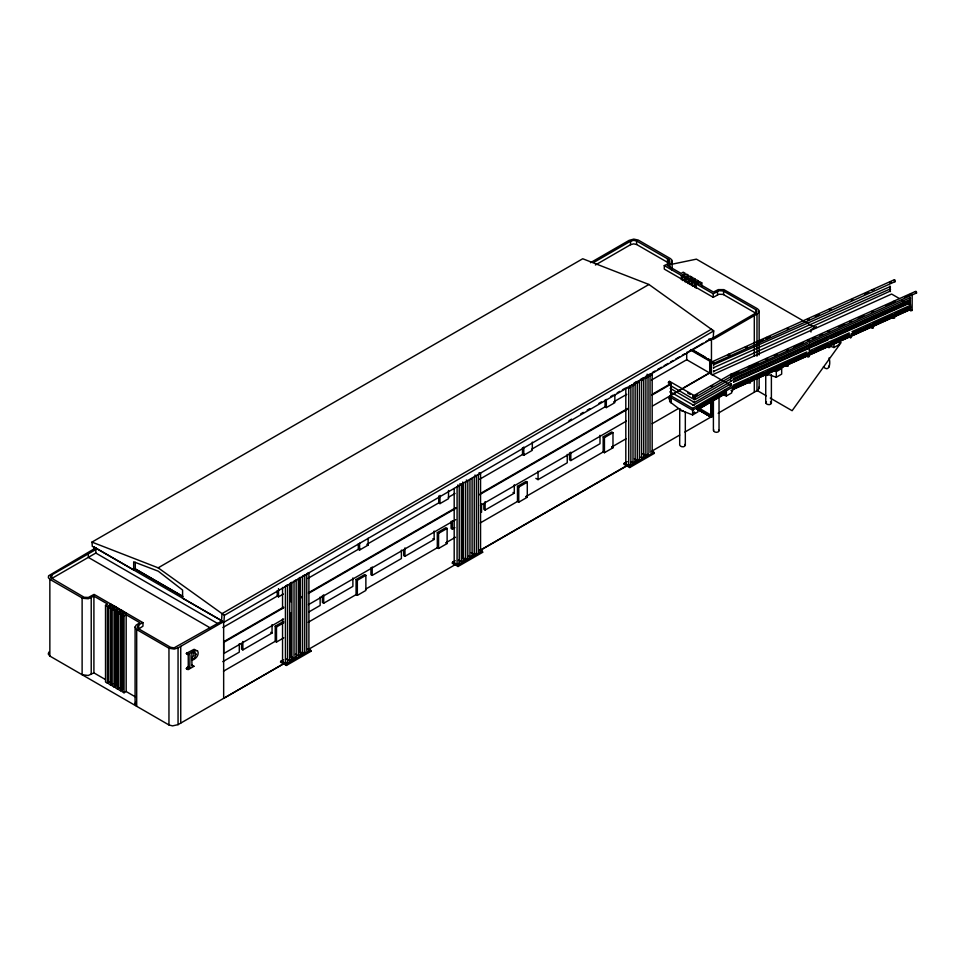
<?xml version="1.0" encoding="UTF-8"?>
<svg xmlns="http://www.w3.org/2000/svg" width="965" height="965" viewBox="0 0 965 965"><rect width="100%" height="100%" fill="white"/><g stroke="black" fill="none" stroke-linecap="round" stroke-linejoin="round"><path stroke-width="1.45" d="M482.174 551.28L457.953 565.237L457.941 566.564L482.621 552.33A1.291 1.049 -5.9 0 0 482.174 551.28L480.413 550.255M310.995 651.291A1.291 1.049 -5.9 0 0 310.525 650.229L307.859 648.649L310.537 650.217L286.316 664.185L286.303 665.512L310.971 651.291L308.125 649.638M629.819 467.482L623.909 464.322A1.267 1.025 -5.9 0 1 624.271 463.309L629.638 466.276L629.602 467.615L654.282 453.381A1.291 1.049 -5.9 0 0 653.836 452.332L652.087 451.306M457.965 565.357L452.597 562.257A1.267 1.025 -5.9 0 0 452.235 563.27L458.158 566.443M286.328 664.306L280.948 661.206A1.267 1.025 -5.9 0 0 280.586 662.219L286.521 665.392M893.952 280.441L895.001 280.019L895.231 281.563L714.052 363.166M710.083 329.982L222.047 613.631L221.516 620.579L223.868 622.268L224.399 615.32L713.714 330.923L711.362 329.234M223.868 622.268L713.183 337.871L713.714 330.923M670.856 388.34L670.168 388.292M685.319 412.236L685.319 445.239C684.728 447.579 680.409 447.157 679.686 445.046L679.746 408.629M719.034 396.47L719.034 430.752C718.611 433.394 712.484 432.477 713.69 429.763M771.385 374.48L771.385 403.081C771.011 406.072 763.858 404.335 766.451 401.778M829.032 357.955C830.841 362.9 829.333 372.864 823.398 366.796M915.399 291.828L916.316 291.514L916.617 292.938L732.158 375.795M590.471 262.709L629.108 240.369L633.776 239.115L638.215 240.044L670.53 258.668C674.463 260.815 670.024 264.929 667.31 265.472L681.097 273.421L683.244 272.178L685.15 273.276L681.399 275.447L681.399 279.766M696.127 288.258L696.127 283.939L699.878 281.768L701.784 282.866L699.637 284.108L713.425 292.045L718.274 289.621L723.931 289.633L757.525 308.812L759.021 310.416L758.828 312.334L756.982 314.059L713.063 339.451L713.063 337.859M759.141 377.568L759.141 388.099L758.092 389.993L718.129 413.261M191.613 665.295L193.796 666.393L188.078 669.686L186.402 668.721L188.259 665.995L188.247 653.8M186.402 668.299L188.078 669.264L189.791 667.647L189.984 655.91L189.719 654.258L188.078 654.704L186.402 653.317L194.122 649.3L196.39 650.531M135.088 626.997L136.692 629.554L136.692 706.296L135.088 704.209L135.088 626.997L136.149 625.103L139.937 622.751L126.174 614.802L124.027 616.032L122.121 614.934L125.884 612.775M135.088 703.726L135.727 702.291M730.879 374.878L731.928 374.275M747.296 347.159L746.524 347.738M809.152 340.404L807.512 341.14M809.285 340.705L809.285 356.531L807.982 357.11L807.343 356.23M830.033 331.272L828.465 331.791M872.119 289.983L873.904 289.56M912.142 294.361L910.864 295.097L910.405 294.084M912.178 294.518L912.142 310.489L910.622 310.863L910.405 309.91M910.007 299.645L910.345 300.694L910.007 299.645L733.352 378.666M669.372 382.719C670.808 379.378 666.465 383.527 669.191 382.912M693.328 401.633L693.34 402.453M48.889 652.063L48.25 653.993L49.854 656.067L168.959 724.956L172.554 725.885L178.055 724.643L283.71 663.727M137.44 629.783L142.965 626.164L142.965 622.654L94.088 594.38L88.346 597.444L84.136 597.263L50.626 577.637L50.47 576.37L51.833 574.899L95.825 549.543L94.268 548.795L48.576 575.803L48.371 577.721L49.854 579.326L82.725 598.288L88.237 598.746L93.907 596.129L107.67 604.09L105.523 605.332L105.523 682.062L107.417 683.16L109.564 681.929M767.694 338.208L766.68 338.655M731.024 390.391L731.928 391.295L732.833 390.391M786.596 328.631L788.501 328.486L787.597 329.391M786.33 349.812L787.85 349.451M830.949 309.801L830.214 310.223M849.683 337.087L850.587 337.991L851.492 337.087M894.82 302.057L894.085 302.491M670.168 391.657L670.784 391.633L670.241 392.405M693.389 405.288L692.774 405.312L693.328 404.528M909.983 302.443L910.369 303.493L909.983 302.443L733.34 381.682M915.652 291.358L731.458 374.046L731.265 374.975M191.818 657.961L193.905 655.356L193.977 651.58M910.345 300.694L732.411 380.306M693.328 396.277L693.799 397.278L695.065 396.543M809.249 319.644L807.331 319.499L809.08 318.92M850.889 299.693L852.541 299.572M889.585 282.299L891.226 282.166M893.071 317.304C891.781 319.065 896.606 318.028 894.085 317.147M693.328 398.581L693.328 399.546M692.846 396.205L693.799 398.05L732.363 375.819L732.423 374.589L731.41 373.974L692.846 396.205L693.799 398.05M731.41 373.974L731.217 374.878M711.868 361.875C710.626 364.842 714.908 363.093 711.868 361.875L894.278 279.753M51.447 578.674L95.825 553.054L218.018 623.728M142.965 622.654C141.493 623.318 134.798 626.116 138.297 628.625L170.564 647.286L174.086 647.877L220.623 621.725L222.047 622.546L222.047 620.953L182.59 598.179L182.59 590.061L158.236 571.183L133.677 561.811L133.677 569.929L135.281 569.012L182.916 596.503M94.667 547.348L92.338 546.431L91.952 542.101L582.727 258.753L648.938 284.482L712.821 330.283M594.114 262.239L630.543 241.19L633.643 240.357L636.598 240.973L668.926 259.597C672.436 262.106 665.754 264.917 664.282 265.58L664.282 269.09L713.244 297.317L718.973 294.253L723.195 294.422L755.921 313.251L755.921 309.741L723.195 290.911L718.973 290.73L713.244 293.794L713.244 297.317M595.417 265.001L630.543 244.7L633.643 243.868L636.598 244.483L669.276 263.349M91.952 542.101L158.163 567.83L648.938 284.482M105.523 605.332L107.417 606.43L111.168 604.259M112.881 683.847L110.734 685.09L108.84 683.992L108.84 607.25L112.591 605.091M114.304 607.938L112.881 607.118L114.304 607.938L115.921 607.009L114.485 606.189L112.881 607.118L112.881 609.989M108.84 607.25L110.734 608.348L114.497 606.189M684.728 281.684L684.728 277.365L686.332 276.436L687.755 277.257L686.151 278.185L686.151 282.504M684.728 277.365L688.467 275.194L686.573 274.096L682.822 276.267L682.822 280.586M117.633 609.856L116.21 609.036L116.21 685.765L114.063 687.008L112.157 685.91L112.157 609.168L115.921 607.009M686.151 278.185L689.903 276.014L691.796 277.112L691.796 280.115M112.157 609.168L114.063 610.266L117.814 608.107M691.796 277.112L688.045 279.283L688.045 283.601M119.527 687.695L117.38 688.926L115.486 687.828L115.486 611.098L119.238 608.927M120.951 611.774L119.527 610.954L120.951 611.774L122.555 610.845L121.132 610.025L119.527 610.954L119.527 613.837M115.486 611.098L117.38 612.196L121.132 610.025M692.991 280.272L694.414 281.092L692.991 280.272L691.374 281.189L691.374 285.519M689.48 284.422L689.48 280.103L693.232 277.932L695.126 279.03L691.374 281.201L692.81 282.021L692.81 286.34M124.268 613.704L122.845 612.871L122.845 689.613L120.697 690.844L118.804 689.746L118.804 613.016L122.555 610.845M692.81 282.021L696.549 279.85L698.455 280.948L698.455 283.951M118.804 613.016L120.697 614.114L124.461 611.943M698.455 280.948L694.703 283.119L694.703 287.437M82.121 597.998L82.121 674.728L88.237 675.476L93.907 672.87L105.161 679.384M568.964 420.668L571.569 419.16M580.689 413.889L583.294 412.381M587.202 410.125L589.808 408.629M598.939 403.358L601.545 401.85M610.664 396.591L613.27 395.083M617.178 392.827L619.783 391.32M622.389 389.812L624.994 388.316M634.114 383.045L636.719 381.537M640.639 379.281L643.245 377.773M645.85 376.278L649.759 374.022M652.364 372.514L654.97 371.006M657.575 369.498L661.483 367.243M664.089 365.747L667.997 363.479M670.603 361.984L673.208 360.476M675.814 358.968L679.722 356.712M682.327 355.204L684.933 353.709M687.55 352.201L703.183 343.178M705.789 341.67L709.697 339.415M136.692 629.554L168.959 648.215L174.231 649.083L178.055 647.901L222.047 622.546M459.231 564.199L459.231 485.878L457.084 487.12L457.084 565.442L454.189 563.777L454.189 488.459M459.871 483.767L461.379 484.635L463.526 483.405L463.526 561.726M467.808 480.932L465.673 482.162L465.673 560.496L467.808 559.254L467.808 480.932L466.312 480.063M476.396 552.8L476.396 475.986L474.249 477.217L474.249 555.551M480.558 551.908L480.558 473.586L478.411 474.816L478.411 553.15M627.202 387.279L628.71 388.147L630.857 386.917L630.857 465.239M631.496 384.806L633.004 385.674L635.151 384.432L635.151 462.766M637.298 383.202L639.445 381.959L639.445 460.293L637.298 461.523L635.368 460.414L637.31 461.535L637.298 383.202L635.79 382.333M640.085 379.86L641.592 380.729L643.739 379.486L643.739 457.82M644.379 377.387L645.875 378.256L648.022 377.013L648.022 455.335M648.54 374.987L650.036 375.855L652.183 374.613L652.183 451.439M222.879 627.503L277.594 595.912M307.811 578.469L359.68 548.53M439.159 502.644L366.845 544.381L368.111 545.116L368.111 538.253M448.279 497.373L455.046 493.465M479.545 479.316L523.85 453.743M531.667 449.232L605.923 406.349M613.595 401.935L626.78 394.323M651.459 380.065L686.706 359.716L709.709 372.997L711 372.948L711 361.067L691.121 349.583M277.257 590.628L277.257 596.117L278.523 596.84L283.396 594.03M358.317 543.826L358.317 549.314L359.583 550.05L368.111 545.116M438.725 496.034L438.725 502.898L439.98 503.621L448.52 498.688L448.52 490.461M522.511 447.651L522.511 454.515L523.778 455.251L532.318 450.317L532.318 442.091M605.055 400.005L605.055 406.856L606.322 407.592L614.85 402.658L614.85 394.432M186.402 653.739L187.572 653.196M186.402 653.317L188.078 654.282L194.568 650.651L197.535 650.7C199.791 654.644 195.762 659.324 191.878 660.289L191.951 665.91L193.796 665.971M122.121 614.934L122.121 691.676L124.027 692.774L126.174 691.531L136.174 697.321M283.674 607.082L223.723 641.689L223.723 653.57L283.674 618.963M299.307 598.047L301.912 596.539M308.438 592.775L455.685 507.759M480.449 493.465L627.708 408.448M652.461 394.154L670.711 383.624L671.314 403.286M223.651 642.437L283.686 607.769M299.343 598.722L301.961 597.214M308.486 593.451L455.963 508.302M479.46 494.743L628.251 408.834M651.737 395.276L671.314 383.974M186.402 668.721L188.694 667.406M671.58 394.721L675.488 392.466M678.081 390.97L680.687 389.462M683.28 387.966L709.287 372.948L730.384 385.131M308.438 604.669L455.685 519.653M480.449 505.358L626.406 421.09M652.461 406.048L709.709 372.997L709.709 361.103L690.542 350.042M283.807 637.817L276.497 642.051L275.23 641.315L275.23 626.225L283.77 621.291M356.073 579.555L364.613 574.621L365.868 575.357L365.868 590.447L357.34 595.369L356.073 594.645L356.073 579.555L357.34 580.279L365.868 575.357M437.314 547.734L437.314 532.644L445.854 527.71L447.121 528.446L447.121 543.536L438.58 548.47L437.314 547.734L365.542 589.181M517.481 486.36L526.021 481.426L527.288 482.162L527.288 497.252L518.748 502.186L517.481 501.45L517.481 486.36L518.748 487.096L527.288 482.162M603.185 436.88L611.714 431.958L612.98 432.682L612.98 447.772L604.44 452.706L603.185 451.982L603.185 436.88L604.44 437.615L612.98 432.682M275.23 626.225L276.497 626.961L283.807 622.727M437.314 532.644L438.58 533.38L447.121 528.446M241.588 643.558L241.588 649.18L242.854 649.915L272.046 633.052L272.046 624.632M322.431 595.477L322.431 602.51L323.697 603.234L352.888 586.382L352.888 577.951M403.684 549.978L403.684 555.599L404.95 556.322L434.141 539.471L434.141 531.039M483.851 503.694L483.851 509.315L485.118 510.051L514.297 493.187L514.297 484.768M569.543 452.814L569.543 459.835L570.81 460.57L600.001 443.719L600.001 435.287M222.806 661.652L239.296 652.135L239.296 643.703M308.728 612.051L320.139 605.453L320.139 597.021M370.934 567.649L370.934 574.67L372.201 575.405L401.392 558.554L401.392 550.122M451.101 521.365L451.101 528.386L452.368 529.122L454.901 527.65M535.852 478.363L538.06 479.641L567.251 462.79L567.251 454.358M694.619 396.386L697.188 394.902M816.354 326.64L810.974 329.741L810.974 332.008M223.518 671.182L275.628 641.086M308.209 622.28L356.423 594.44M446.337 542.535L455.456 537.264M480.208 522.97L518 501.161M525.816 496.637L603.994 451.499M611.822 446.988L626.152 438.713M652.207 423.671L678.274 408.617M694.872 399.679L731.193 378.714M694.33 402.586L730.843 381.513M670.289 397.291L670.289 395.469L692.629 408.364L731.627 385.855M692.629 410.197L731.627 387.677M699.42 407.121L702.001 405.638M699.42 407.387L702.001 405.891M704.583 404.407L707.152 402.924M709.733 401.428L718.756 396.217M721.337 394.733L725.198 392.502L726.356 393.165L698.009 409.534M698.551 408.111L725.62 392.49L725.62 390.536M698.009 409.281L726.356 392.912L725.198 392.502M679.686 409.051L681.242 410.499L692.641 414.902L698.021 411.802L698.009 407.085L696.851 406.422M722.532 394.649L726.356 395.976L731.735 392.876L731.735 390.246M773.749 370.15L776.294 371.634L781.674 368.521L781.674 374.131L776.294 377.231L767.368 374.263M283.601 659.65L281.044 661.122L286.231 664.149L310.465 650.157M452.694 562.173L455.239 560.701M624.355 463.224L626.9 461.753L624.355 463.224L629.542 466.24L653.836 452.32M836.1 341.767L839.333 339.909L839.333 344.445L833.953 347.545L828.851 345.603M284.12 663.45L223.663 698.358L223.651 621.617M308.921 649.119L456.433 563.958M479.931 550.388L627.455 465.227M652.256 450.896L679.674 435.07M684.885 432.055L711 416.989L711 402.308M308.137 649.65L309.246 648.999M628.022 465.227L479.774 550.689L482.621 552.33M287.582 662.074L285.435 663.317L282.54 661.64M300.453 654.656L298.306 655.886L295.423 654.222M459.231 563.126L457.084 564.368L454.189 562.692M461.367 561.895L458.484 560.219L461.379 561.895L463.514 560.653M465.661 559.423L462.766 557.746L465.673 559.423L467.808 558.18M472.102 555.707L469.955 556.938L468.532 556.117M474.249 554.465L471.354 552.8L474.249 554.465L476.396 553.235M630.893 464.177L628.746 465.407L625.851 463.743M633.04 462.935L631.11 461.825L633.04 462.935L635.175 461.704M637.322 460.462L634.439 458.785L637.334 460.462L639.469 459.219M643.764 456.747L641.616 457.989L640.193 457.169M645.911 455.516L643.016 453.84L645.911 455.516L648.058 454.274M694.33 404.564L730.915 383.805M713.545 371.416L890.225 291.092M759.31 341.658L763.399 339.813M766.138 338.582L770.239 336.737M815.328 316.436L819.43 314.59M864.531 294.289L868.633 292.443M713.702 368.232L713.593 367.195M712.447 374.782L891.612 294.048L899.284 298.475M732.99 385.24L806.849 351.96M809.587 350.729L849.248 332.853M851.974 331.622L910.791 305.121L901.841 299.958M732.568 387.062L748.985 379.667M751.723 378.437L764.027 372.888M768.128 371.043L813.266 350.705M816.004 349.475L828.308 343.926M831.046 342.696L850.189 334.059M852.927 332.829L862.505 328.522M865.231 327.292L870.707 324.819M873.446 323.589L892.589 314.964M895.327 313.734L908.994 307.57M732.99 387.062L806.849 353.781M809.587 352.551L849.248 334.686M851.974 333.444L910.791 306.942M732.99 387.303L806.849 354.022M809.587 352.792L849.248 334.927M851.974 333.697L910.791 307.196M733.303 388.026L745.619 382.478M749.721 380.632L764.763 373.853M767.501 372.623L786.644 363.998M789.382 362.768L794.858 360.307M797.585 359.064L800.323 357.834M804.424 355.989L807.162 354.758M809.9 353.528L814.002 351.67M816.74 350.44L820.841 348.594M823.579 347.364L826.305 346.133M829.044 344.903L844.086 338.124M853.663 333.806L863.241 329.487M865.967 328.257L870.068 326.411M872.806 325.181L889.223 317.787M896.063 314.711L908.367 309.162M796.222 359.933L801.686 357.472M804.424 356.242L807.162 355.011M809.9 353.781L848.187 336.52M853.663 334.059L870.068 326.665M872.806 325.422L891.95 316.797M894.688 315.567L908.367 309.403M732.254 388.823L765.076 374.034M767.814 372.804L807.476 354.939M810.214 353.709L848.512 336.459M851.239 335.217L870.394 326.592M873.12 325.362L908.68 309.343M732.568 389.016L910.369 308.909L910.369 306.954M732.99 389.257L806.849 355.976M809.587 354.746L849.248 336.881M851.974 335.651L910.791 309.15M732.99 389.51L806.849 356.23M809.587 354.999L849.248 337.135M851.974 335.892L910.791 309.391L909.73 308.788M733.255 374.287L738.756 371.815M748.37 367.496L757.995 363.178M774.485 355.771L777.223 354.541M793.712 347.135L803.338 342.816M812.952 338.498L815.702 337.268M819.816 335.422L822.566 334.18M839.055 326.785L844.556 324.312M858.295 318.148L863.784 315.676M885.774 305.809L891.262 303.348M905.013 297.172L910.502 294.711M733.569 382.188L828.006 339.825M830.744 338.594L910.128 302.986M713.545 367.689L890.225 288.921M732.339 377.291L807.609 343.612M810.347 342.382L910.236 297.678M733.569 379.173L828.006 336.93M830.744 335.699L910.128 300.187M713.545 364.806L890.225 286.569M669.203 397.942L668.817 398.774L670.241 398.991M828.465 330.742L827.982 331.429M871.926 311.393L871.926 312.443L873.458 311.755M711.615 385.783L711.121 386.458M828.465 346.568C826.462 347.943 831.528 347.943 829.514 346.568M871.926 327.219C869.911 328.595 874.978 328.595 872.963 327.219M711.615 401.609C709.601 402.972 714.667 402.972 712.652 401.609M713.678 365.277L713.678 364.432M713.714 371.947L713.69 370.97M916.497 293.058L915.833 292.902M731.458 374.046L732.556 374.915L732.206 375.855M807.729 340.187L808.767 340.187M670.241 383.165L668.709 382.49L670.759 382.647M787.066 365.216C784.424 366.314 789.865 366.893 787.85 365.265M766.632 374.324C764.099 375.204 768.924 376.241 767.633 374.48M749.347 381.983C746.813 382.864 751.639 383.913 750.348 382.14M671.58 264.301L696.416 259.151L815.618 327.967M895.098 281.659L894.362 281.394M850.587 320.959L849.683 321.864L851.6 321.405M766.68 337.448L765.679 338.208M728.973 355.434C731.784 355.084 727.61 353.13 728.068 355.132M670.627 386.205L671.061 385.24M683.389 410.74L681.242 410.499L669.662 401.645L669.662 396.941L692.641 410.209M890.225 283.179L891.395 282.299M851.528 300.573L852.698 299.693M787.066 350.548L788.345 349.812M767.175 358.498C763.761 358.618 768.623 360.862 767.633 358.654M731.663 375.457L732.942 374.722M911.406 309.753L912.178 310.332M713.545 361.996C710.481 361.429 713.352 364.541 714.04 362.37M711.615 386.82L713.147 386.145M694.33 411.946L694.8 412.948L693.015 412.525M694.776 396.048L693.678 396.193L693.558 397.616M694.318 401.235L694.318 402.176M829.418 310.163L829.212 309.21L830.853 309.343M94.268 548.795L94.268 547.203L220.623 620.133L220.623 621.725M694.354 404.311L694.281 405.204M838.935 341.429L841.046 342.647L792.12 410.704L770.239 398.075M683.003 274.518L684.426 275.339M689.661 278.354L691.085 279.175M696.308 282.19L697.743 283.01M664.282 265.58L713.244 293.794M779.117 367.05L781.674 368.521M708.973 338.944L711.458 340.38M692.894 349.993L705.319 357.171M707.803 358.606L710.288 360.042M691.579 349.716L711.458 361.2L709.709 361.103L711 372.948M757.344 390.62L766.379 395.843M725.198 390.053L726.356 390.716L726.356 395.976M725.198 390.294L726.356 390.97L698.009 407.339L697.261 406.904M669.493 381.308L694.571 395.795M687.623 392.984L690.204 394.468M698.612 407.857L711.651 415.493M670.398 391.899L693.159 405.035M697.2 408.4L711.531 416.675M697.116 408.834L711.458 417.121L712.954 416.253L712.954 401.754M611.714 447.048L612.98 447.772M526.021 496.529L527.288 497.252M513.03 492.464L514.297 493.187M479.508 549.7L482.102 551.208L457.88 565.201L452.669 562.185M445.854 542.8L447.121 543.536M432.875 538.747L434.141 539.471M270.779 632.328L272.046 633.052M94.281 547.191L133.677 569.929M282.54 662.726L285.435 664.402L282.552 662.726L282.54 619.048M650.687 373.744L652.183 374.613M646.526 376.145L648.022 377.013M696.682 408.702L711 416.989M711.229 417.254L696.947 408.991L711.458 417.121L711.531 402.188M642.232 378.618L643.739 379.486M637.937 381.091L639.445 381.959M633.643 383.563L635.151 384.432M629.349 386.036L630.857 386.917M651.435 451.741L654.282 453.381M625.839 464.804L628.734 466.481L625.815 464.804L625.815 387.978M479.05 472.717L480.558 473.586M474.889 475.106L476.396 475.986M457.724 485.009L459.231 485.878M454.189 563.765L457.084 565.442M134.726 568.59L182.433 596.189M282.793 662.714L285.459 664.258M210.503 628.058L88.31 557.384L88.31 553.874M110.987 606.02L109.564 605.188L109.564 608.071M193.796 666.393L192.119 665.006M188.115 666.67L189.791 667.647M671.736 389.209L693.546 401.923M670.723 385.674L692.074 398.316M755.921 309.741L756.994 311.116L755.957 312.986L711.458 338.787L711.458 374.709M158.163 567.83L224.399 615.32M770.444 401.91L771.385 403.081M894.712 301.599L893.071 301.478L893.071 302.334M747.151 346.857L745.511 346.737L745.511 347.581M828.573 366.157L829.032 366.977M718.575 429.92L719.034 430.752M684.861 444.419L685.319 445.239M759.021 387.146L759.141 388.099M833.953 343.009L833.953 347.545M776.294 371.634L776.294 377.231M765.74 374.287L765.74 402.9M759.141 311.369L759.141 354.999M756.982 314.059L756.982 356.194M756.982 377.255L756.982 390.789M754.304 315.603L754.304 356.23M754.304 378.799L754.304 392.345M723.593 291.104L723.593 294.615M717.526 291.321L717.526 294.832M713.4 399.257L713.4 430.559M711.639 401.923L711.639 415.36M711.109 338.594L711.109 340.187M701.784 282.866L701.784 285.869M695.126 279.03L695.126 282.033M692.629 408.364L692.641 414.902M686.706 352.285L686.706 359.716M672.147 261.238L672.147 270.26M670.711 383.624L670.711 395.517M669.987 263.928L669.987 268.439M668.926 259.597L668.926 263.119M667.503 258.777L667.503 262.287M650.036 375.855L650.036 452.669M647.153 374.179L647.153 377.194M645.875 378.256L645.875 456.578M641.592 380.729L641.592 457.543M636.598 240.973L636.598 244.483M633.004 385.674L633.004 462.488M630.543 241.19L630.543 244.7M628.71 388.147L628.71 464.973M606.322 399.365L606.322 407.592M604.44 437.615L604.44 452.706M570.81 452.139L570.81 460.57M538.06 471.209L538.06 479.641M523.778 447.012L523.778 455.251M518.748 487.096L518.748 502.186M485.118 501.619L485.118 510.051M481.559 503.839L481.559 512.27M472.102 556.781L472.102 478.459L469.955 479.689L469.955 558.023M462.778 482.005L462.778 558.819M461.379 484.635L461.379 561.461M452.368 520.69L452.368 529.122M439.98 495.395L439.98 503.621M438.58 533.38L438.58 548.47M404.95 547.891L404.95 556.322M372.201 566.974L372.201 575.405M359.583 543.186L359.583 550.05M357.34 580.279L357.34 595.369M323.697 594.802L323.697 603.234M308.909 650.868L308.909 572.547L306.761 573.777L306.761 650.603M304.747 653.269L304.747 574.935L302.6 576.177L302.6 654.499M300.465 655.742L300.465 577.42L298.318 578.65L298.318 655.476M299.717 577.516L299.717 652.835M296.171 658.214L296.171 579.893L294.023 581.123L294.023 657.949M291.876 660.687L291.876 582.365L289.729 583.596L289.729 661.93M291.128 582.462L291.128 602.051M291.128 612.594L291.128 657.78M287.582 663.16L287.582 584.838L285.435 586.069L285.435 662.895M282.54 587.42L282.54 608.505M278.523 588.614L278.523 596.84M276.497 626.961L276.497 642.051M242.854 641.484L242.854 649.915M180.745 646.357L180.745 723.099M178.055 647.901L178.055 724.643M168.959 648.215L168.959 724.956M138.671 625.127L138.671 628.637M135.281 562.281L135.281 569.012M126.174 614.802L126.174 691.531M124.027 616.032L124.027 692.774M120.697 614.114L120.697 690.844M117.38 612.196L117.38 688.926M114.063 610.266L114.063 687.008M110.734 608.348L110.734 685.09M107.417 606.43L107.417 683.16M95.825 547.951L95.825 553.054M93.907 596.129L93.907 672.87M91.217 597.685L91.217 674.414M51.833 574.899L51.833 578.409M49.854 579.326L49.854 656.067M694.547 398.509L695.234 399.329L694.547 398.509M730.867 377.544L731.554 378.364L730.867 377.544M730.589 380.355L731.144 381.151L730.589 380.355M196.004 654.21L194.447 658.154L191.878 659.638L191.878 653.233L194.641 651.845L196.004 654.21M730.674 383.708L731.193 384.565L730.674 383.708M909.874 297.365L910.49 298.173L909.874 297.365M889.863 288.595L890.466 289.416L889.863 288.595M889.863 290.755L890.466 291.587L889.911 290.658M889.911 286.279L890.43 286.991L889.911 286.279M748.611 366.591C750.131 369.028 751.518 364.794 748.611 366.591M725.933 390.716L697.586 407.085L697.586 409.039L725.933 392.671L725.933 390.716M291.876 659.602L289.729 660.844L286.834 659.167L289.729 660.844L291.876 659.602M296.171 657.129L294.023 658.359L291.128 656.695L294.023 658.359L296.171 657.129M304.747 652.183L302.6 653.414L299.705 651.749L302.6 653.414L304.747 652.183"/></g></svg>
